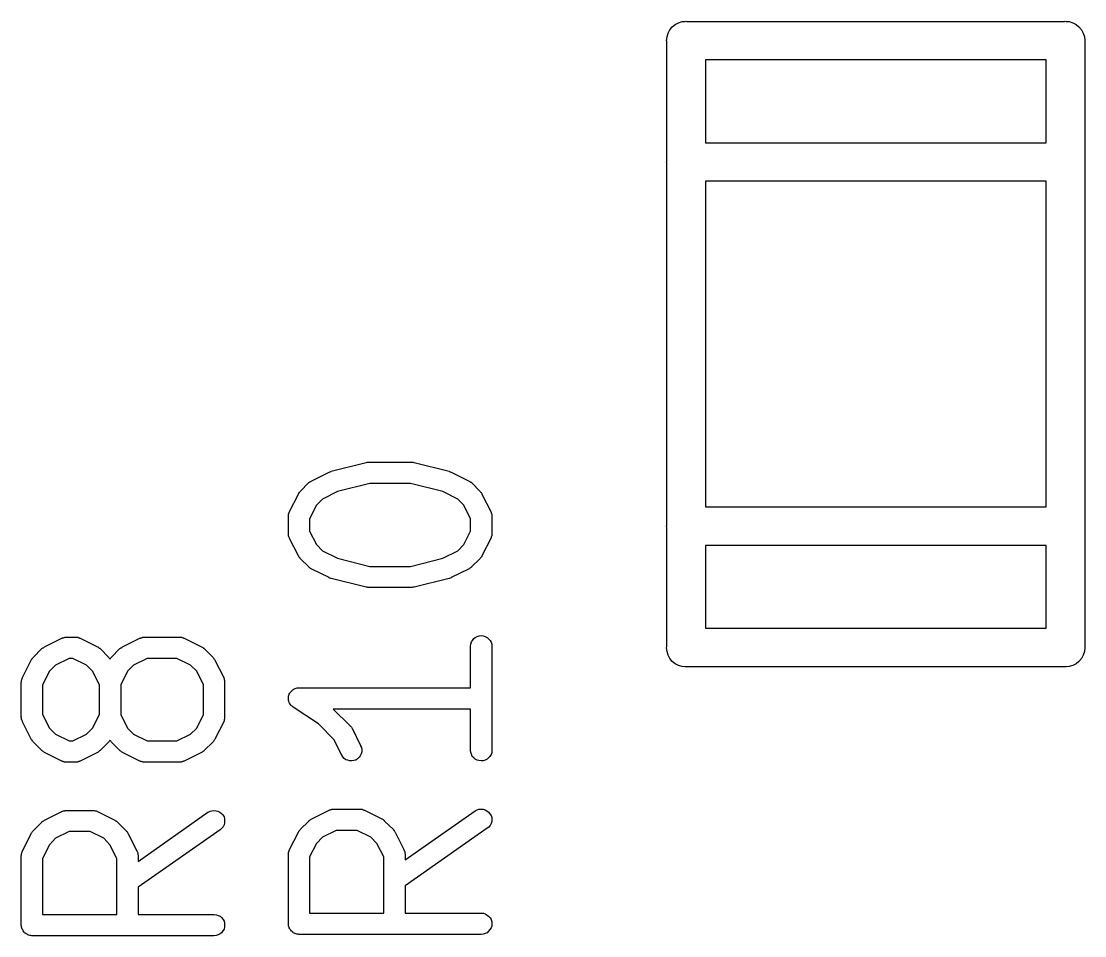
# Model space of a CAD drawing. Extents: x 122.2 to 176.2, y -122.3 to -87.7.
# Drawn here: x 150.756 to 154.26, y -102.178 to -99.165 of the extents above; entities that cross this region are included whole.
import ezdxf

# ---------------------------------------------------------------- set-up
doc = ezdxf.new("R2010")
doc.units = 0
doc.layers.add('BLACK', color=7, linetype='CONTINUOUS')

msp = doc.modelspace()

# ---------------------------------------------------------------- linework, layer by layer
at = {"layer": 'BLACK', "linetype": 'CONTINUOUS'}
for p, q in [((152.887, -99.2042), (152.893, -99.1932)), ((152.893, -99.1932), (152.901, -99.1835)), ((152.901, -99.1835), (152.911, -99.1755)), ((152.911, -99.1755), (152.922, -99.1696)), ((152.922, -99.1696), (152.934, -99.166)), ((152.934, -99.166), (152.943, -99.1651)), ((152.943, -99.1651), (152.946, -99.1648)), ((152.946, -99.1648), (152.949, -99.1651)), ((152.949, -99.1651), (154.193, -99.1651)), ((154.193, -99.1651), (154.196, -99.1648)), ((154.196, -99.1648), (154.199, -99.1651)), ((154.199, -99.1651), (154.209, -99.166)), ((154.209, -99.166), (154.221, -99.1696)), ((154.221, -99.1696), (154.232, -99.1755)), ((154.232, -99.1755), (154.241, -99.1835)), ((154.241, -99.1835), (154.249, -99.1932)), ((154.249, -99.1932), (154.255, -99.2042)), ((152.882, -99.2286), (152.884, -99.2162)), ((152.883, -99.2317), (152.882, -99.2286)), ((152.883, -99.6255), (152.883, -99.2317)), ((152.884, -99.2162), (152.887, -99.2042)), ((154.255, -99.2042), (154.259, -99.2162)), ((154.259, -99.2162), (154.26, -99.2286)), ((154.26, -99.2286), (154.26, -99.2317)), ((154.26, -99.2317), (154.26, -99.6255)), ((153.01, -99.2921), (153.01, -99.5651)), ((154.133, -99.2921), (153.01, -99.2921)), ((154.133, -99.5651), (154.133, -99.2921)), ((153.01, -99.5651), (154.133, -99.5651)), ((152.882, -99.6286), (152.883, -99.6255)), ((152.883, -99.6317), (152.882, -99.6286)), ((152.883, -100.825), (152.883, -99.6317)), ((154.26, -99.6255), (154.26, -99.6286)), ((154.26, -99.6286), (154.26, -99.6317)), ((154.26, -99.6317), (154.26, -100.825)), ((153.01, -99.6921), (153.01, -100.765)), ((154.133, -99.6921), (153.01, -99.6921)), ((154.133, -100.765), (154.133, -99.6921)), ((151.777, -100.647), (151.892, -100.619)), ((151.892, -100.619), (151.892, -100.619)), ((151.892, -100.619), (151.893, -100.619)), ((151.893, -100.619), (151.896, -100.618)), ((151.893, -100.619), (151.893, -100.619)), ((151.896, -100.618), (151.899, -100.618)), ((151.899, -100.618), (151.899, -100.618)), ((151.899, -100.618), (151.9, -100.618)), ((151.9, -100.618), (152.043, -100.618)), ((152.043, -100.618), (152.044, -100.618)), ((152.043, -100.618), (152.043, -100.618)), ((152.044, -100.618), (152.045, -100.618)), ((152.045, -100.618), (152.047, -100.618)), ((152.047, -100.618), (152.05, -100.619)), ((152.05, -100.619), (152.051, -100.619)), ((152.051, -100.619), (152.051, -100.619)), ((152.051, -100.619), (152.166, -100.647)), ((151.713, -100.679), (151.77, -100.65)), ((151.77, -100.65), (151.77, -100.65)), ((151.77, -100.65), (151.771, -100.65)), ((151.771, -100.65), (151.774, -100.649)), ((151.771, -100.65), (151.771, -100.65)), ((151.774, -100.649), (151.777, -100.648)), ((151.777, -100.648), (151.777, -100.647)), ((151.777, -100.648), (151.777, -100.648)), ((152.166, -100.647), (152.166, -100.648)), ((152.166, -100.648), (152.166, -100.648)), ((152.166, -100.648), (152.166, -100.648)), ((152.166, -100.648), (152.169, -100.649)), ((152.169, -100.649), (152.173, -100.65)), ((152.173, -100.65), (152.173, -100.65)), ((152.173, -100.65), (152.173, -100.65)), ((152.173, -100.65), (152.23, -100.679)), ((151.675, -100.714), (151.704, -100.685)), ((151.704, -100.685), (151.706, -100.684)), ((151.704, -100.685), (151.704, -100.685)), ((151.706, -100.684), (151.707, -100.682)), ((151.707, -100.682), (151.708, -100.682)), ((151.708, -100.682), (151.71, -100.681)), ((151.71, -100.681), (151.711, -100.68)), ((151.711, -100.68), (151.713, -100.679)), ((151.904, -100.688), (151.798, -100.714)), ((152.039, -100.688), (151.904, -100.688)), ((152.145, -100.714), (152.039, -100.688)), ((152.23, -100.679), (152.23, -100.679)), ((152.23, -100.679), (152.232, -100.68)), ((152.232, -100.68), (152.234, -100.681)), ((152.234, -100.681), (152.235, -100.682)), ((152.235, -100.682), (152.236, -100.683)), ((152.236, -100.683), (152.238, -100.684)), ((152.238, -100.684), (152.239, -100.685)), ((152.239, -100.685), (152.268, -100.714)), ((151.64, -100.78), (151.669, -100.723)), ((151.669, -100.722), (151.67, -100.721)), ((151.669, -100.723), (151.669, -100.722)), ((151.67, -100.721), (151.671, -100.719)), ((151.671, -100.719), (151.672, -100.718)), ((151.672, -100.718), (151.673, -100.717)), ((151.673, -100.717), (151.674, -100.715)), ((151.674, -100.715), (151.675, -100.714)), ((151.749, -100.739), (151.729, -100.759)), ((151.798, -100.714), (151.749, -100.739)), ((152.194, -100.739), (152.145, -100.714)), ((152.214, -100.759), (152.194, -100.739)), ((152.268, -100.714), (152.268, -100.714)), ((152.268, -100.714), (152.269, -100.716)), ((152.269, -100.716), (152.271, -100.717)), ((152.271, -100.717), (152.271, -100.718)), ((152.271, -100.718), (152.272, -100.72)), ((152.272, -100.72), (152.273, -100.721)), ((152.273, -100.721), (152.274, -100.723)), ((152.274, -100.723), (152.303, -100.78)), ((151.729, -100.759), (151.706, -100.804)), ((152.236, -100.804), (152.214, -100.759)), ((153.01, -100.765), (154.133, -100.765)), ((151.636, -100.795), (151.637, -100.794)), ((151.636, -100.796), (151.636, -100.795)), ((151.636, -100.853), (151.636, -100.796)), ((151.637, -100.788), (151.638, -100.787)), ((151.637, -100.791), (151.637, -100.788)), ((151.637, -100.793), (151.637, -100.791)), ((151.637, -100.794), (151.637, -100.793)), ((151.638, -100.786), (151.639, -100.784)), ((151.638, -100.787), (151.638, -100.786)), ((151.639, -100.782), (151.64, -100.781)), ((151.639, -100.784), (151.639, -100.782)), ((151.64, -100.781), (151.64, -100.78)), ((151.706, -100.804), (151.706, -100.845)), ((152.236, -100.845), (152.236, -100.804)), ((152.303, -100.78), (152.303, -100.781)), ((152.303, -100.781), (152.303, -100.781)), ((152.303, -100.781), (152.304, -100.782)), ((152.304, -100.782), (152.304, -100.785)), ((152.304, -100.785), (152.305, -100.787)), ((152.305, -100.787), (152.305, -100.788)), ((152.305, -100.788), (152.306, -100.789)), ((152.306, -100.789), (152.306, -100.791)), ((152.306, -100.791), (152.306, -100.794)), ((152.306, -100.794), (152.306, -100.795)), ((152.306, -100.795), (152.306, -100.796)), ((152.306, -100.796), (152.306, -100.853)), ((151.706, -100.845), (151.729, -100.889)), ((152.214, -100.889), (152.236, -100.845)), ((152.882, -100.829), (152.883, -100.825)), ((152.883, -100.832), (152.882, -100.829)), ((152.883, -101.225), (152.883, -100.832)), ((154.26, -100.825), (154.26, -100.829)), ((154.26, -100.829), (154.26, -100.832)), ((154.26, -100.832), (154.26, -101.225)), ((151.637, -100.854), (151.636, -100.853)), ((151.636, -100.855), (151.637, -100.854)), ((151.637, -100.857), (151.636, -100.855)), ((151.637, -100.86), (151.637, -100.857)), ((151.637, -100.861), (151.637, -100.86)), ((151.638, -100.862), (151.637, -100.861)), ((151.638, -100.864), (151.638, -100.862)), ((151.639, -100.866), (151.638, -100.864)), ((151.64, -100.867), (151.639, -100.866)), ((151.64, -100.868), (151.64, -100.867)), ((151.64, -100.869), (151.64, -100.868)), ((151.669, -100.926), (151.64, -100.869)), ((152.303, -100.869), (152.274, -100.926)), ((152.304, -100.867), (152.303, -100.868)), ((152.303, -100.868), (152.303, -100.869)), ((152.305, -100.862), (152.304, -100.864)), ((152.304, -100.864), (152.304, -100.867)), ((152.306, -100.86), (152.305, -100.861)), ((152.305, -100.861), (152.305, -100.862)), ((152.306, -100.853), (152.306, -100.853)), ((152.306, -100.853), (152.306, -100.854)), ((152.306, -100.854), (152.306, -100.855)), ((152.306, -100.855), (152.306, -100.858)), ((152.306, -100.858), (152.306, -100.86)), ((151.729, -100.889), (151.749, -100.91)), ((151.749, -100.91), (151.798, -100.934)), ((152.145, -100.934), (152.194, -100.91)), ((152.194, -100.91), (152.214, -100.889)), ((153.01, -100.892), (153.01, -101.165)), ((154.133, -100.892), (153.01, -100.892)), ((154.133, -101.165), (154.133, -100.892)), ((151.67, -100.927), (151.669, -100.926)), ((151.671, -100.929), (151.67, -100.927)), ((151.672, -100.93), (151.671, -100.929)), ((151.672, -100.931), (151.672, -100.93)), ((151.674, -100.933), (151.672, -100.931)), ((151.675, -100.934), (151.674, -100.933)), ((151.675, -100.935), (151.675, -100.934)), ((151.704, -100.963), (151.675, -100.935)), ((151.798, -100.934), (151.904, -100.961)), ((152.039, -100.961), (152.145, -100.934)), ((152.268, -100.935), (152.239, -100.963)), ((152.269, -100.933), (152.268, -100.935)), ((152.27, -100.932), (152.269, -100.933)), ((152.271, -100.931), (152.27, -100.932)), ((152.272, -100.929), (152.271, -100.931)), ((152.273, -100.928), (152.272, -100.929)), ((152.274, -100.926), (152.273, -100.928)), ((152.274, -100.926), (152.274, -100.926)), ((151.705, -100.965), (151.704, -100.963)), ((151.707, -100.966), (151.705, -100.965)), ((151.708, -100.967), (151.707, -100.966)), ((151.709, -100.968), (151.708, -100.967)), ((151.711, -100.969), (151.709, -100.968)), ((151.712, -100.97), (151.711, -100.969)), ((151.713, -100.97), (151.712, -100.97)), ((151.77, -100.998), (151.713, -100.97)), ((151.904, -100.961), (152.039, -100.961)), ((152.23, -100.97), (152.173, -100.998)), ((152.232, -100.969), (152.23, -100.97)), ((152.233, -100.968), (152.232, -100.969)), ((152.234, -100.967), (152.233, -100.968)), ((152.236, -100.966), (152.234, -100.967)), ((152.237, -100.965), (152.236, -100.966)), ((152.239, -100.964), (152.237, -100.965)), ((152.239, -100.963), (152.239, -100.964)), ((151.77, -100.999), (151.77, -100.998)), ((151.773, -101), (151.77, -100.999)), ((151.77, -100.999), (151.77, -100.999)), ((151.776, -101.001), (151.773, -101)), ((151.777, -101.001), (151.776, -101.001)), ((151.892, -101.03), (151.777, -101.001)), ((151.777, -101.001), (151.777, -101.001)), ((151.777, -101.001), (151.777, -101.001)), ((152.166, -101.001), (152.051, -101.03)), ((152.169, -101), (152.166, -101.001)), ((152.166, -101.001), (152.166, -101.001)), ((152.166, -101.001), (152.166, -101.001)), ((152.172, -100.999), (152.169, -101)), ((152.173, -100.998), (152.172, -100.999)), ((152.172, -100.999), (152.172, -100.999)), ((152.172, -100.999), (152.172, -100.999)), ((151.893, -101.03), (151.892, -101.03)), ((151.892, -101.03), (151.892, -101.03)), ((151.896, -101.03), (151.893, -101.03)), ((151.898, -101.031), (151.896, -101.03)), ((151.899, -101.031), (151.898, -101.031)), ((151.9, -101.031), (151.899, -101.031)), ((152.043, -101.031), (151.9, -101.031)), ((151.9, -101.031), (151.9, -101.031)), ((152.044, -101.031), (152.043, -101.031)), ((152.043, -101.031), (152.043, -101.031)), ((152.047, -101.03), (152.044, -101.031)), ((152.05, -101.03), (152.047, -101.03)), ((152.051, -101.03), (152.05, -101.03)), ((152.05, -101.03), (152.05, -101.03)), ((152.051, -101.03), (152.051, -101.03)), ((150.895, -101.196), (150.897, -101.195)), ((150.897, -101.195), (150.898, -101.195)), ((150.898, -101.195), (150.899, -101.194)), ((150.899, -101.194), (150.901, -101.194)), ((150.901, -101.194), (150.904, -101.194)), ((150.904, -101.194), (150.905, -101.194)), ((150.905, -101.194), (150.906, -101.194)), ((150.906, -101.194), (150.934, -101.194)), ((150.934, -101.194), (150.935, -101.194)), ((150.935, -101.194), (150.936, -101.194)), ((150.936, -101.194), (150.937, -101.194)), ((150.937, -101.194), (150.939, -101.194)), ((150.939, -101.194), (150.942, -101.194)), ((150.942, -101.194), (150.943, -101.195)), ((150.943, -101.195), (150.944, -101.195)), ((150.944, -101.195), (150.946, -101.196)), ((151.152, -101.196), (151.154, -101.195)), ((151.154, -101.195), (151.155, -101.195)), ((151.155, -101.195), (151.156, -101.194)), ((151.156, -101.194), (151.158, -101.194)), ((151.158, -101.194), (151.161, -101.194)), ((151.161, -101.194), (151.162, -101.194)), ((151.162, -101.194), (151.163, -101.194)), ((151.163, -101.194), (151.277, -101.194)), ((151.277, -101.194), (151.278, -101.194)), ((151.278, -101.194), (151.279, -101.194)), ((151.279, -101.194), (151.28, -101.194)), ((151.28, -101.194), (151.282, -101.194)), ((151.282, -101.194), (151.284, -101.194)), ((151.284, -101.194), (151.285, -101.195)), ((151.285, -101.195), (151.286, -101.195)), ((151.286, -101.195), (151.289, -101.196)), ((152.247, -101.199), (152.252, -101.195)), ((152.252, -101.195), (152.258, -101.192)), ((152.258, -101.192), (152.265, -101.19)), ((152.265, -101.19), (152.272, -101.189)), ((152.272, -101.189), (152.278, -101.19)), ((152.278, -101.19), (152.285, -101.192)), ((152.285, -101.192), (152.291, -101.195)), ((152.291, -101.195), (152.296, -101.2)), ((153.01, -101.165), (154.133, -101.165)), ((150.826, -101.231), (150.827, -101.229)), ((150.827, -101.229), (150.828, -101.229)), ((150.828, -101.229), (150.83, -101.228)), ((150.83, -101.228), (150.831, -101.227)), ((150.831, -101.227), (150.833, -101.226)), ((150.833, -101.226), (150.89, -101.197)), ((150.89, -101.197), (150.891, -101.197)), ((150.891, -101.197), (150.892, -101.196)), ((150.891, -101.197), (150.891, -101.197)), ((150.892, -101.196), (150.895, -101.196)), ((150.946, -101.196), (150.948, -101.196)), ((150.948, -101.196), (150.949, -101.197)), ((150.949, -101.197), (150.95, -101.197)), ((150.95, -101.197), (151.007, -101.226)), ((151.007, -101.226), (151.008, -101.226)), ((151.008, -101.226), (151.009, -101.227)), ((151.009, -101.227), (151.011, -101.228)), ((151.011, -101.228), (151.012, -101.229)), ((151.012, -101.229), (151.013, -101.23)), ((151.013, -101.23), (151.015, -101.231)), ((151.083, -101.231), (151.084, -101.229)), ((151.084, -101.229), (151.086, -101.229)), ((151.086, -101.229), (151.087, -101.228)), ((151.087, -101.228), (151.088, -101.227)), ((151.088, -101.227), (151.09, -101.226)), ((151.09, -101.226), (151.147, -101.197)), ((151.147, -101.197), (151.148, -101.197)), ((151.148, -101.197), (151.149, -101.197)), ((151.149, -101.197), (151.15, -101.196)), ((151.15, -101.196), (151.152, -101.196)), ((151.289, -101.196), (151.291, -101.196)), ((151.291, -101.196), (151.292, -101.197)), ((151.292, -101.197), (151.293, -101.197)), ((151.293, -101.197), (151.35, -101.226)), ((151.35, -101.226), (151.35, -101.226)), ((151.35, -101.226), (151.352, -101.227)), ((151.352, -101.227), (151.354, -101.228)), ((151.354, -101.228), (151.355, -101.229)), ((151.355, -101.229), (151.356, -101.23)), ((151.356, -101.23), (151.358, -101.231)), ((152.236, -101.224), (152.237, -101.217)), ((152.236, -101.361), (152.236, -101.224)), ((152.236, -101.224), (152.236, -101.224)), ((152.237, -101.217), (152.239, -101.21)), ((152.239, -101.21), (152.243, -101.205)), ((152.243, -101.205), (152.247, -101.199)), ((152.296, -101.2), (152.301, -101.205)), ((152.301, -101.205), (152.304, -101.211)), ((152.304, -101.211), (152.306, -101.217)), ((152.306, -101.217), (152.306, -101.224)), ((152.306, -101.224), (152.306, -101.567)), ((152.882, -101.229), (152.883, -101.225)), ((152.884, -101.241), (152.882, -101.229)), ((154.26, -101.229), (154.259, -101.241)), ((154.26, -101.225), (154.26, -101.229)), ((150.791, -101.266), (150.792, -101.265)), ((150.792, -101.265), (150.793, -101.264)), ((150.793, -101.264), (150.794, -101.262)), ((150.794, -101.262), (150.795, -101.261)), ((150.795, -101.261), (150.824, -101.232)), ((150.824, -101.232), (150.826, -101.231)), ((150.824, -101.232), (150.824, -101.232)), ((150.914, -101.264), (150.869, -101.286)), ((150.926, -101.264), (150.914, -101.264)), ((150.971, -101.286), (150.926, -101.264)), ((151.015, -101.231), (151.016, -101.232)), ((151.016, -101.232), (151.045, -101.261)), ((151.045, -101.261), (151.045, -101.261)), ((151.045, -101.261), (151.046, -101.263)), ((151.046, -101.263), (151.048, -101.264)), ((151.048, -101.264), (151.048, -101.266)), ((151.049, -101.265), (151.05, -101.264)), ((151.049, -101.266), (151.049, -101.265)), ((151.05, -101.264), (151.051, -101.262)), ((151.051, -101.262), (151.052, -101.261)), ((151.052, -101.261), (151.081, -101.232)), ((151.081, -101.232), (151.083, -101.231)), ((151.081, -101.232), (151.081, -101.232)), ((151.171, -101.264), (151.126, -101.286)), ((151.269, -101.264), (151.171, -101.264)), ((151.314, -101.286), (151.269, -101.264)), ((151.358, -101.231), (151.359, -101.232)), ((151.359, -101.232), (151.388, -101.261)), ((151.388, -101.261), (151.388, -101.261)), ((151.388, -101.261), (151.389, -101.263)), ((151.389, -101.263), (151.391, -101.264)), ((151.391, -101.264), (151.391, -101.266)), ((152.887, -101.253), (152.884, -101.241)), ((152.893, -101.264), (152.887, -101.253)), ((152.901, -101.274), (152.893, -101.264)), ((154.249, -101.264), (154.241, -101.274)), ((154.255, -101.253), (154.249, -101.264)), ((154.259, -101.241), (154.255, -101.253)), ((150.76, -101.327), (150.789, -101.27)), ((150.789, -101.27), (150.79, -101.268)), ((150.789, -101.27), (150.789, -101.27)), ((150.79, -101.268), (150.791, -101.266)), ((150.869, -101.286), (150.849, -101.306)), ((150.991, -101.306), (150.971, -101.286)), ((151.048, -101.266), (151.049, -101.266)), ((151.126, -101.286), (151.106, -101.306)), ((151.334, -101.306), (151.314, -101.286)), ((151.391, -101.266), (151.392, -101.267)), ((151.392, -101.267), (151.393, -101.268)), ((151.393, -101.268), (151.394, -101.27)), ((151.394, -101.27), (151.423, -101.327)), ((152.911, -101.282), (152.901, -101.274)), ((152.922, -101.288), (152.911, -101.282)), ((152.934, -101.291), (152.922, -101.288)), ((152.943, -101.292), (152.934, -101.291)), ((152.946, -101.292), (152.943, -101.292)), ((152.949, -101.292), (152.946, -101.292)), ((154.193, -101.292), (152.949, -101.292)), ((154.196, -101.292), (154.193, -101.292)), ((154.199, -101.292), (154.196, -101.292)), ((154.209, -101.291), (154.199, -101.292)), ((154.221, -101.288), (154.209, -101.291)), ((154.232, -101.282), (154.221, -101.288)), ((154.241, -101.274), (154.232, -101.282)), ((150.757, -101.336), (150.758, -101.335)), ((150.758, -101.334), (150.759, -101.331)), ((150.758, -101.335), (150.758, -101.334)), ((150.759, -101.329), (150.76, -101.328)), ((150.759, -101.331), (150.759, -101.329)), ((150.76, -101.328), (150.76, -101.327)), ((150.849, -101.306), (150.826, -101.351)), ((151.014, -101.351), (150.991, -101.306)), ((151.106, -101.306), (151.084, -101.351)), ((151.356, -101.351), (151.334, -101.306)), ((151.423, -101.327), (151.423, -101.328)), ((151.423, -101.328), (151.423, -101.329)), ((151.423, -101.329), (151.424, -101.33)), ((151.424, -101.33), (151.424, -101.332)), ((151.424, -101.332), (151.425, -101.334)), ((151.425, -101.334), (151.425, -101.335)), ((151.425, -101.335), (151.426, -101.336)), ((150.756, -101.342), (150.757, -101.341)), ((150.756, -101.343), (150.756, -101.342)), ((150.756, -101.457), (150.756, -101.343)), ((150.757, -101.338), (150.757, -101.336)), ((150.757, -101.34), (150.757, -101.338)), ((150.757, -101.341), (150.757, -101.34)), ((150.826, -101.351), (150.826, -101.449)), ((151.014, -101.449), (151.014, -101.351)), ((151.084, -101.351), (151.084, -101.449)), ((151.356, -101.449), (151.356, -101.351)), ((151.426, -101.336), (151.426, -101.338)), ((151.426, -101.338), (151.426, -101.341)), ((151.426, -101.341), (151.426, -101.342)), ((151.426, -101.342), (151.426, -101.343)), ((151.426, -101.343), (151.426, -101.457)), ((151.647, -101.371), (151.65, -101.369)), ((151.65, -101.369), (151.652, -101.367)), ((151.652, -101.367), (151.655, -101.365)), ((151.652, -101.367), (151.652, -101.367)), ((151.652, -101.367), (151.652, -101.367)), ((151.655, -101.365), (151.658, -101.363)), ((151.658, -101.363), (151.662, -101.362)), ((151.658, -101.363), (151.658, -101.363)), ((151.658, -101.363), (151.658, -101.363)), ((151.662, -101.362), (151.665, -101.361)), ((151.665, -101.361), (151.665, -101.361)), ((151.665, -101.361), (151.665, -101.361)), ((151.665, -101.361), (151.668, -101.361)), ((151.668, -101.361), (151.671, -101.361)), ((151.671, -101.361), (152.236, -101.361)), ((151.636, -101.395), (151.637, -101.392)), ((151.637, -101.398), (151.636, -101.395)), ((151.636, -101.395), (151.636, -101.395)), ((151.636, -101.395), (151.636, -101.395)), ((151.637, -101.389), (151.638, -101.385)), ((151.637, -101.392), (151.637, -101.389)), ((151.637, -101.389), (151.637, -101.389)), ((151.637, -101.389), (151.637, -101.389)), ((151.637, -101.402), (151.637, -101.398)), ((151.638, -101.405), (151.637, -101.402)), ((151.637, -101.402), (151.637, -101.402)), ((151.637, -101.402), (151.637, -101.402)), ((151.638, -101.385), (151.639, -101.382)), ((151.639, -101.409), (151.638, -101.405)), ((151.639, -101.382), (151.641, -101.379)), ((151.639, -101.382), (151.639, -101.382)), ((151.639, -101.382), (151.639, -101.382)), ((151.641, -101.379), (151.642, -101.376)), ((151.642, -101.376), (151.645, -101.373)), ((151.642, -101.376), (151.642, -101.376)), ((151.642, -101.376), (151.642, -101.376)), ((151.645, -101.373), (151.647, -101.371)), ((151.647, -101.371), (151.647, -101.371)), ((151.647, -101.371), (151.647, -101.371)), ((151.64, -101.412), (151.639, -101.409)), ((151.639, -101.409), (151.639, -101.409)), ((151.639, -101.409), (151.639, -101.409)), ((151.642, -101.415), (151.64, -101.412)), ((151.644, -101.418), (151.642, -101.415)), ((151.642, -101.415), (151.642, -101.415)), ((151.642, -101.415), (151.642, -101.415)), ((151.646, -101.42), (151.644, -101.418)), ((151.649, -101.422), (151.646, -101.42)), ((151.646, -101.42), (151.646, -101.42)), ((151.646, -101.42), (151.646, -101.42)), ((151.652, -101.425), (151.649, -101.422)), ((151.735, -101.48), (151.652, -101.425)), ((151.652, -101.425), (151.652, -101.425)), ((152.236, -101.431), (151.784, -101.431)), ((151.784, -101.431), (151.839, -101.485)), ((152.236, -101.567), (152.236, -101.431)), ((150.757, -101.458), (150.756, -101.457)), ((150.756, -101.459), (150.757, -101.458)), ((150.757, -101.462), (150.756, -101.459)), ((150.757, -101.464), (150.757, -101.462)), ((150.757, -101.465), (150.757, -101.464)), ((150.758, -101.466), (150.757, -101.465)), ((150.758, -101.468), (150.758, -101.466)), ((150.759, -101.47), (150.758, -101.468)), ((150.76, -101.471), (150.759, -101.47)), ((150.76, -101.472), (150.76, -101.471)), ((150.76, -101.473), (150.76, -101.472)), ((150.789, -101.53), (150.76, -101.473)), ((150.826, -101.449), (150.849, -101.494)), ((150.991, -101.494), (151.014, -101.449)), ((151.084, -101.449), (151.106, -101.494)), ((151.334, -101.494), (151.356, -101.449)), ((151.423, -101.473), (151.394, -101.53)), ((151.424, -101.471), (151.423, -101.472)), ((151.423, -101.472), (151.423, -101.473)), ((151.425, -101.466), (151.424, -101.469)), ((151.424, -101.469), (151.424, -101.471)), ((151.426, -101.464), (151.425, -101.465)), ((151.425, -101.465), (151.425, -101.466)), ((151.426, -101.457), (151.426, -101.458)), ((151.426, -101.458), (151.426, -101.459)), ((151.426, -101.459), (151.426, -101.46)), ((151.426, -101.46), (151.426, -101.462)), ((151.426, -101.462), (151.426, -101.464)), ((150.849, -101.494), (150.869, -101.514)), ((150.971, -101.514), (150.991, -101.494)), ((151.106, -101.494), (151.126, -101.514)), ((151.314, -101.514), (151.334, -101.494)), ((151.786, -101.531), (151.735, -101.48)), ((151.839, -101.485), (151.839, -101.486)), ((151.839, -101.486), (151.841, -101.487)), ((151.841, -101.487), (151.842, -101.489)), ((151.842, -101.489), (151.843, -101.49)), ((151.843, -101.49), (151.844, -101.491)), ((151.844, -101.491), (151.845, -101.493)), ((151.845, -101.493), (151.846, -101.494)), ((151.846, -101.494), (151.874, -101.551)), ((150.79, -101.532), (150.789, -101.53)), ((150.791, -101.533), (150.79, -101.532)), ((150.792, -101.534), (150.791, -101.533)), ((150.792, -101.536), (150.792, -101.534)), ((150.794, -101.537), (150.792, -101.536)), ((150.795, -101.539), (150.794, -101.537)), ((150.824, -101.568), (150.795, -101.539)), ((150.795, -101.539), (150.795, -101.539)), ((150.869, -101.514), (150.914, -101.536)), ((150.914, -101.536), (150.926, -101.536)), ((150.926, -101.536), (150.971, -101.514)), ((151.045, -101.539), (151.016, -101.568)), ((151.046, -101.538), (151.045, -101.539)), ((151.047, -101.536), (151.046, -101.538)), ((151.048, -101.535), (151.047, -101.536)), ((151.049, -101.534), (151.048, -101.535)), ((151.049, -101.536), (151.049, -101.534)), ((151.049, -101.534), (151.049, -101.534)), ((151.051, -101.537), (151.049, -101.536)), ((151.052, -101.539), (151.051, -101.537)), ((151.081, -101.568), (151.052, -101.539)), ((151.052, -101.539), (151.052, -101.539)), ((151.126, -101.514), (151.171, -101.536)), ((151.171, -101.536), (151.269, -101.536)), ((151.269, -101.536), (151.314, -101.514)), ((151.388, -101.539), (151.359, -101.568)), ((151.389, -101.538), (151.388, -101.539)), ((151.39, -101.536), (151.389, -101.538)), ((151.391, -101.535), (151.39, -101.536)), ((151.392, -101.534), (151.391, -101.535)), ((151.393, -101.532), (151.392, -101.534)), ((151.394, -101.53), (151.393, -101.532)), ((151.394, -101.53), (151.394, -101.53)), ((151.812, -101.583), (151.786, -101.531)), ((150.825, -101.569), (150.824, -101.568)), ((150.827, -101.57), (150.825, -101.569)), ((150.828, -101.571), (150.827, -101.57)), ((150.829, -101.572), (150.828, -101.571)), ((150.831, -101.573), (150.829, -101.572)), ((150.832, -101.574), (150.831, -101.573)), ((150.833, -101.574), (150.832, -101.574)), ((150.89, -101.603), (150.833, -101.574)), ((151.007, -101.574), (150.95, -101.603)), ((151.009, -101.573), (151.007, -101.574)), ((151.01, -101.572), (151.009, -101.573)), ((151.012, -101.571), (151.01, -101.572)), ((151.013, -101.571), (151.012, -101.571)), ((151.014, -101.569), (151.013, -101.571)), ((151.016, -101.568), (151.014, -101.569)), ((151.016, -101.568), (151.016, -101.568)), ((151.082, -101.569), (151.081, -101.568)), ((151.084, -101.57), (151.082, -101.569)), ((151.085, -101.571), (151.084, -101.57)), ((151.086, -101.572), (151.085, -101.571)), ((151.088, -101.573), (151.086, -101.572)), ((151.09, -101.574), (151.088, -101.573)), ((151.147, -101.603), (151.09, -101.574)), ((151.09, -101.574), (151.09, -101.574)), ((151.35, -101.574), (151.293, -101.603)), ((151.352, -101.573), (151.35, -101.574)), ((151.353, -101.572), (151.352, -101.573)), ((151.354, -101.571), (151.353, -101.572)), ((151.356, -101.571), (151.354, -101.571)), ((151.357, -101.569), (151.356, -101.571)), ((151.359, -101.568), (151.357, -101.569)), ((151.359, -101.568), (151.359, -101.568)), ((151.876, -101.579), (151.873, -101.585)), ((151.874, -101.551), (151.874, -101.552)), ((151.874, -101.552), (151.877, -101.558)), ((151.878, -101.572), (151.876, -101.579)), ((151.877, -101.558), (151.878, -101.565)), ((151.878, -101.565), (151.878, -101.572)), ((152.237, -101.574), (152.236, -101.567)), ((152.239, -101.58), (152.237, -101.574)), ((152.242, -101.587), (152.239, -101.58)), ((152.306, -101.574), (152.304, -101.581)), ((152.306, -101.567), (152.306, -101.568)), ((152.306, -101.568), (152.306, -101.574)), ((150.891, -101.603), (150.89, -101.603)), ((150.892, -101.604), (150.891, -101.603)), ((150.894, -101.604), (150.892, -101.604)), ((150.896, -101.605), (150.894, -101.604)), ((150.897, -101.605), (150.896, -101.605)), ((150.898, -101.606), (150.897, -101.605)), ((150.901, -101.606), (150.898, -101.606)), ((150.903, -101.606), (150.901, -101.606)), ((150.904, -101.606), (150.903, -101.606)), ((150.905, -101.606), (150.904, -101.606)), ((150.906, -101.606), (150.905, -101.606)), ((150.934, -101.606), (150.906, -101.606)), ((150.935, -101.606), (150.934, -101.606)), ((150.936, -101.606), (150.935, -101.606)), ((150.939, -101.606), (150.936, -101.606)), ((150.941, -101.606), (150.939, -101.606)), ((150.942, -101.605), (150.941, -101.606)), ((150.943, -101.605), (150.942, -101.605)), ((150.945, -101.604), (150.943, -101.605)), ((150.948, -101.604), (150.945, -101.604)), ((150.949, -101.603), (150.948, -101.604)), ((150.95, -101.603), (150.949, -101.603)), ((150.949, -101.603), (150.949, -101.603)), ((151.148, -101.603), (151.147, -101.603)), ((151.149, -101.604), (151.148, -101.603)), ((151.151, -101.604), (151.149, -101.604)), ((151.154, -101.605), (151.151, -101.604)), ((151.155, -101.605), (151.154, -101.605)), ((151.156, -101.606), (151.155, -101.605)), ((151.158, -101.606), (151.156, -101.606)), ((151.16, -101.606), (151.158, -101.606)), ((151.161, -101.606), (151.16, -101.606)), ((151.162, -101.606), (151.161, -101.606)), ((151.163, -101.606), (151.162, -101.606)), ((151.277, -101.606), (151.163, -101.606)), ((151.278, -101.606), (151.277, -101.606)), ((151.279, -101.606), (151.278, -101.606)), ((151.282, -101.606), (151.279, -101.606)), ((151.284, -101.606), (151.282, -101.606)), ((151.285, -101.605), (151.284, -101.606)), ((151.286, -101.605), (151.285, -101.605)), ((151.288, -101.604), (151.286, -101.605)), ((151.29, -101.604), (151.288, -101.604)), ((151.291, -101.603), (151.29, -101.604)), ((151.292, -101.603), (151.291, -101.603)), ((151.293, -101.603), (151.292, -101.603)), ((151.815, -101.589), (151.812, -101.583)), ((151.82, -101.594), (151.815, -101.589)), ((151.825, -101.598), (151.82, -101.594)), ((151.832, -101.6), (151.825, -101.598)), ((151.838, -101.602), (151.832, -101.6)), ((151.845, -101.602), (151.838, -101.602)), ((151.852, -101.601), (151.845, -101.602)), ((151.858, -101.599), (151.852, -101.601)), ((151.864, -101.595), (151.858, -101.599)), ((151.869, -101.59), (151.864, -101.595)), ((151.873, -101.585), (151.869, -101.59)), ((152.247, -101.592), (152.242, -101.587)), ((152.252, -101.596), (152.247, -101.592)), ((152.258, -101.599), (152.252, -101.596)), ((152.264, -101.601), (152.258, -101.599)), ((152.271, -101.602), (152.264, -101.601)), ((152.278, -101.602), (152.271, -101.602)), ((152.285, -101.6), (152.278, -101.602)), ((152.291, -101.596), (152.285, -101.6)), ((152.296, -101.592), (152.291, -101.596)), ((152.3, -101.587), (152.296, -101.592)), ((152.304, -101.581), (152.3, -101.587)), ((150.833, -101.797), (150.89, -101.769)), ((150.89, -101.769), (150.891, -101.768)), ((150.891, -101.768), (150.891, -101.768)), ((150.891, -101.768), (150.892, -101.768)), ((150.892, -101.768), (150.895, -101.767)), ((150.895, -101.767), (150.897, -101.766)), ((150.897, -101.766), (150.898, -101.766)), ((150.898, -101.766), (150.899, -101.766)), ((150.899, -101.766), (150.901, -101.765)), ((150.901, -101.765), (150.904, -101.765)), ((150.904, -101.765), (150.905, -101.765)), ((150.905, -101.765), (150.906, -101.765)), ((150.906, -101.765), (150.991, -101.765)), ((150.991, -101.765), (150.992, -101.765)), ((150.992, -101.765), (150.993, -101.765)), ((150.993, -101.765), (150.994, -101.765)), ((150.994, -101.765), (150.996, -101.765)), ((150.996, -101.765), (150.999, -101.766)), ((150.999, -101.766), (151, -101.766)), ((151, -101.766), (151.001, -101.766)), ((151.001, -101.766), (151.003, -101.767)), ((151.003, -101.767), (151.005, -101.768)), ((151.005, -101.768), (151.006, -101.768)), ((151.006, -101.768), (151.007, -101.769)), ((151.007, -101.769), (151.064, -101.797)), ((151.141, -101.933), (151.371, -101.771)), ((151.371, -101.771), (151.372, -101.771)), ((151.372, -101.771), (151.378, -101.768)), ((151.378, -101.768), (151.384, -101.766)), ((151.384, -101.766), (151.391, -101.765)), ((151.391, -101.765), (151.398, -101.766)), ((151.398, -101.766), (151.404, -101.768)), ((151.404, -101.768), (151.41, -101.771)), ((151.41, -101.771), (151.416, -101.775)), ((151.416, -101.775), (151.42, -101.78)), ((151.42, -101.78), (151.424, -101.786)), ((151.424, -101.786), (151.426, -101.793)), ((151.713, -101.793), (151.77, -101.764)), ((151.77, -101.764), (151.771, -101.764)), ((151.771, -101.764), (151.772, -101.763)), ((151.771, -101.764), (151.771, -101.764)), ((151.772, -101.763), (151.775, -101.763)), ((151.775, -101.763), (151.777, -101.762)), ((151.777, -101.762), (151.778, -101.762)), ((151.778, -101.762), (151.779, -101.761)), ((151.779, -101.761), (151.781, -101.761)), ((151.781, -101.761), (151.784, -101.761)), ((151.784, -101.761), (151.785, -101.761)), ((151.785, -101.761), (151.786, -101.761)), ((151.786, -101.761), (151.871, -101.761)), ((151.871, -101.761), (151.872, -101.761)), ((151.872, -101.761), (151.873, -101.761)), ((151.873, -101.761), (151.874, -101.761)), ((151.874, -101.761), (151.876, -101.761)), ((151.876, -101.761), (151.879, -101.761)), ((151.879, -101.761), (151.88, -101.762)), ((151.88, -101.762), (151.881, -101.762)), ((151.881, -101.762), (151.883, -101.763)), ((151.883, -101.763), (151.885, -101.764)), ((151.885, -101.764), (151.886, -101.764)), ((151.886, -101.764), (151.887, -101.764)), ((151.887, -101.764), (151.944, -101.793)), ((152.021, -101.928), (152.251, -101.767)), ((152.251, -101.767), (152.252, -101.767)), ((152.252, -101.767), (152.258, -101.763)), ((152.258, -101.763), (152.264, -101.761)), ((152.264, -101.761), (152.271, -101.761)), ((152.271, -101.761), (152.278, -101.761)), ((152.278, -101.761), (152.284, -101.763)), ((152.284, -101.763), (152.29, -101.766)), ((152.29, -101.766), (152.296, -101.771)), ((152.296, -101.771), (152.3, -101.776)), ((152.3, -101.776), (152.304, -101.782)), ((152.304, -101.782), (152.306, -101.788)), ((152.306, -101.788), (152.306, -101.795)), ((150.795, -101.832), (150.824, -101.804)), ((150.824, -101.803), (150.826, -101.802)), ((150.824, -101.804), (150.824, -101.803)), ((150.826, -101.802), (150.827, -101.801)), ((150.827, -101.801), (150.828, -101.8)), ((150.828, -101.8), (150.83, -101.799)), ((150.83, -101.799), (150.831, -101.798)), ((150.831, -101.798), (150.833, -101.797)), ((151.064, -101.797), (151.065, -101.797)), ((151.065, -101.797), (151.066, -101.799)), ((151.066, -101.799), (151.068, -101.799)), ((151.068, -101.799), (151.069, -101.8)), ((151.069, -101.8), (151.07, -101.801)), ((151.07, -101.801), (151.072, -101.803)), ((151.072, -101.803), (151.073, -101.804)), ((151.073, -101.804), (151.102, -101.832)), ((151.417, -101.824), (151.411, -101.829)), ((151.421, -101.819), (151.417, -101.824)), ((151.424, -101.813), (151.421, -101.819)), ((151.426, -101.806), (151.424, -101.813)), ((151.426, -101.793), (151.426, -101.799)), ((151.426, -101.799), (151.426, -101.806)), ((151.675, -101.828), (151.704, -101.8)), ((151.704, -101.799), (151.706, -101.798)), ((151.704, -101.8), (151.704, -101.799)), ((151.706, -101.798), (151.707, -101.797)), ((151.707, -101.797), (151.708, -101.796)), ((151.708, -101.796), (151.71, -101.795)), ((151.71, -101.795), (151.711, -101.794)), ((151.711, -101.794), (151.713, -101.793)), ((151.944, -101.793), (151.945, -101.793)), ((151.945, -101.793), (151.946, -101.794)), ((151.946, -101.794), (151.948, -101.795)), ((151.948, -101.795), (151.949, -101.796)), ((151.949, -101.796), (151.95, -101.797)), ((151.95, -101.797), (151.952, -101.798)), ((151.952, -101.798), (151.953, -101.8)), ((151.953, -101.8), (151.982, -101.828)), ((152.291, -101.824), (152.021, -102.014)), ((152.297, -101.82), (152.291, -101.824)), ((152.301, -101.815), (152.297, -101.82)), ((152.304, -101.808), (152.301, -101.815)), ((152.306, -101.802), (152.304, -101.808)), ((152.306, -101.795), (152.306, -101.802)), ((150.76, -101.899), (150.789, -101.841)), ((150.789, -101.841), (150.79, -101.839)), ((150.789, -101.841), (150.789, -101.841)), ((150.79, -101.839), (150.791, -101.838)), ((150.791, -101.838), (150.792, -101.837)), ((150.792, -101.837), (150.793, -101.835)), ((150.793, -101.835), (150.794, -101.834)), ((150.794, -101.834), (150.795, -101.832)), ((150.869, -101.857), (150.849, -101.878)), ((150.914, -101.835), (150.869, -101.857)), ((150.983, -101.835), (150.914, -101.835)), ((151.028, -101.857), (150.983, -101.835)), ((151.048, -101.878), (151.028, -101.857)), ((151.102, -101.832), (151.102, -101.833)), ((151.102, -101.833), (151.103, -101.834)), ((151.103, -101.834), (151.105, -101.836)), ((151.105, -101.836), (151.106, -101.837)), ((151.106, -101.837), (151.106, -101.838)), ((151.106, -101.838), (151.107, -101.84)), ((151.107, -101.84), (151.108, -101.841)), ((151.108, -101.841), (151.137, -101.899)), ((151.411, -101.829), (151.141, -102.018)), ((151.64, -101.894), (151.669, -101.837)), ((151.669, -101.837), (151.67, -101.835)), ((151.669, -101.837), (151.669, -101.837)), ((151.67, -101.835), (151.671, -101.833)), ((151.671, -101.833), (151.672, -101.832)), ((151.672, -101.832), (151.673, -101.831)), ((151.673, -101.831), (151.674, -101.83)), ((151.674, -101.83), (151.675, -101.828)), ((151.749, -101.853), (151.729, -101.874)), ((151.794, -101.831), (151.749, -101.853)), ((151.863, -101.831), (151.794, -101.831)), ((151.908, -101.853), (151.863, -101.831)), ((151.928, -101.874), (151.908, -101.853)), ((151.982, -101.828), (151.982, -101.828)), ((151.982, -101.828), (151.983, -101.83)), ((151.983, -101.83), (151.985, -101.831)), ((151.985, -101.831), (151.986, -101.833)), ((151.986, -101.833), (151.986, -101.834)), ((151.986, -101.834), (151.987, -101.836)), ((151.987, -101.836), (151.988, -101.837)), ((151.988, -101.837), (152.017, -101.894)), ((150.849, -101.878), (150.826, -101.923)), ((151.071, -101.923), (151.048, -101.878)), ((151.639, -101.896), (151.64, -101.895)), ((151.639, -101.899), (151.639, -101.896)), ((151.64, -101.895), (151.64, -101.894)), ((151.729, -101.874), (151.706, -101.918)), ((151.951, -101.918), (151.928, -101.874)), ((152.017, -101.894), (152.017, -101.895)), ((152.017, -101.895), (152.018, -101.896)), ((152.018, -101.896), (152.018, -101.897)), ((150.756, -101.914), (150.757, -101.913)), ((150.756, -102.143), (150.756, -101.914)), ((150.756, -101.914), (150.756, -101.914)), ((150.757, -101.907), (150.758, -101.906)), ((150.757, -101.909), (150.757, -101.907)), ((150.757, -101.912), (150.757, -101.909)), ((150.757, -101.913), (150.757, -101.912)), ((150.758, -101.905), (150.759, -101.903)), ((150.758, -101.906), (150.758, -101.905)), ((150.759, -101.903), (150.759, -101.9)), ((150.759, -101.9), (150.76, -101.9)), ((150.76, -101.9), (150.76, -101.899)), ((150.826, -101.923), (150.826, -102.108)), ((151.071, -102.108), (151.071, -101.923)), ((151.137, -101.899), (151.137, -101.899)), ((151.137, -101.899), (151.138, -101.9)), ((151.138, -101.9), (151.138, -101.901)), ((151.138, -101.901), (151.139, -101.903)), ((151.139, -101.903), (151.14, -101.905)), ((151.14, -101.905), (151.14, -101.907)), ((151.14, -101.907), (151.14, -101.907)), ((151.14, -101.907), (151.14, -101.91)), ((151.14, -101.91), (151.141, -101.912)), ((151.141, -101.912), (151.141, -101.913)), ((151.141, -101.913), (151.141, -101.914)), ((151.141, -101.914), (151.141, -101.933)), ((151.636, -101.91), (151.637, -101.908)), ((151.636, -102.139), (151.636, -101.91)), ((151.636, -101.91), (151.636, -101.91)), ((151.637, -101.903), (151.638, -101.902)), ((151.637, -101.905), (151.637, -101.903)), ((151.637, -101.907), (151.637, -101.905)), ((151.637, -101.908), (151.637, -101.907)), ((151.638, -101.901), (151.639, -101.899)), ((151.638, -101.902), (151.638, -101.901)), ((151.706, -101.918), (151.706, -102.104)), ((151.951, -102.104), (151.951, -101.918)), ((152.018, -101.897), (152.019, -101.899)), ((152.019, -101.899), (152.02, -101.901)), ((152.02, -101.901), (152.02, -101.902)), ((152.02, -101.902), (152.02, -101.903)), ((152.02, -101.903), (152.02, -101.906)), ((152.02, -101.906), (152.021, -101.908)), ((152.021, -101.908), (152.021, -101.909)), ((152.021, -101.909), (152.021, -101.91)), ((152.021, -101.91), (152.021, -101.928)), ((151.141, -102.018), (151.141, -102.108)), ((152.021, -102.014), (152.021, -102.104)), ((151.706, -102.104), (151.951, -102.104)), ((152.021, -102.104), (152.271, -102.104)), ((152.271, -102.104), (152.272, -102.104)), ((152.272, -102.104), (152.279, -102.104)), ((152.279, -102.104), (152.285, -102.106)), ((152.285, -102.106), (152.291, -102.11)), ((150.826, -102.108), (151.071, -102.108)), ((151.141, -102.108), (151.391, -102.108)), ((151.391, -102.108), (151.392, -102.108)), ((151.392, -102.108), (151.399, -102.109)), ((151.399, -102.109), (151.405, -102.111)), ((151.405, -102.111), (151.411, -102.114)), ((151.411, -102.114), (151.416, -102.118)), ((151.416, -102.118), (151.421, -102.124)), ((151.421, -102.124), (151.424, -102.13)), ((151.424, -102.13), (151.426, -102.136)), ((151.426, -102.136), (151.426, -102.143)), ((151.637, -102.142), (151.636, -102.139)), ((152.291, -102.11), (152.296, -102.114)), ((152.296, -102.114), (152.301, -102.119)), ((152.301, -102.119), (152.304, -102.125)), ((152.304, -102.125), (152.306, -102.132)), ((152.306, -102.132), (152.306, -102.139)), ((152.306, -102.139), (152.306, -102.146)), ((150.757, -102.146), (150.756, -102.143)), ((150.757, -102.149), (150.757, -102.146)), ((150.757, -102.15), (150.757, -102.149)), ((150.758, -102.153), (150.757, -102.15)), ((150.757, -102.15), (150.757, -102.15)), ((150.759, -102.156), (150.758, -102.153)), ((150.761, -102.159), (150.759, -102.156)), ((150.759, -102.156), (150.759, -102.156)), ((150.759, -102.156), (150.759, -102.156)), ((150.762, -102.162), (150.761, -102.159)), ((150.764, -102.165), (150.762, -102.162)), ((150.762, -102.162), (150.762, -102.162)), ((150.762, -102.162), (150.762, -102.162)), ((150.766, -102.167), (150.764, -102.165)), ((150.767, -102.167), (150.766, -102.167)), ((150.767, -102.168), (150.767, -102.167)), ((150.769, -102.17), (150.767, -102.168)), ((150.772, -102.172), (150.769, -102.17)), ((150.775, -102.173), (150.772, -102.172)), ((150.772, -102.172), (150.772, -102.172)), ((150.772, -102.172), (150.772, -102.172)), ((150.778, -102.175), (150.775, -102.173)), ((150.781, -102.176), (150.778, -102.175)), ((150.778, -102.175), (150.778, -102.175)), ((150.778, -102.175), (150.778, -102.175)), ((150.784, -102.177), (150.781, -102.176)), ((151.405, -102.175), (151.398, -102.177)), ((151.411, -102.172), (151.405, -102.175)), ((151.416, -102.168), (151.411, -102.172)), ((151.42, -102.162), (151.416, -102.168)), ((151.424, -102.156), (151.42, -102.162)), ((151.426, -102.15), (151.424, -102.156)), ((151.426, -102.143), (151.426, -102.15)), ((151.637, -102.145), (151.637, -102.142)), ((151.638, -102.149), (151.637, -102.145)), ((151.637, -102.145), (151.637, -102.145)), ((151.637, -102.145), (151.637, -102.145)), ((151.639, -102.152), (151.638, -102.149)), ((151.641, -102.155), (151.639, -102.152)), ((151.639, -102.152), (151.639, -102.152)), ((151.639, -102.152), (151.639, -102.152)), ((151.642, -102.158), (151.641, -102.155)), ((151.644, -102.16), (151.642, -102.158)), ((151.642, -102.158), (151.642, -102.158)), ((151.642, -102.158), (151.642, -102.158)), ((151.646, -102.163), (151.644, -102.16)), ((151.647, -102.163), (151.646, -102.163)), ((151.649, -102.165), (151.647, -102.163)), ((151.647, -102.163), (151.647, -102.163)), ((151.652, -102.167), (151.649, -102.165)), ((151.652, -102.168), (151.652, -102.167)), ((151.655, -102.169), (151.652, -102.168)), ((151.652, -102.168), (151.652, -102.168)), ((151.658, -102.171), (151.655, -102.169)), ((151.661, -102.172), (151.658, -102.171)), ((151.658, -102.171), (151.658, -102.171)), ((151.658, -102.171), (151.658, -102.171)), ((151.664, -102.173), (151.661, -102.172)), ((151.668, -102.173), (151.664, -102.173)), ((151.664, -102.173), (151.664, -102.173)), ((151.664, -102.173), (151.664, -102.173)), ((151.671, -102.174), (151.668, -102.173)), ((152.271, -102.174), (151.671, -102.174)), ((151.671, -102.174), (151.671, -102.174)), ((151.671, -102.174), (151.671, -102.174)), ((151.671, -102.174), (151.671, -102.174)), ((151.671, -102.174), (151.671, -102.174)), ((152.278, -102.173), (152.271, -102.174)), ((152.285, -102.171), (152.278, -102.173)), ((152.291, -102.168), (152.285, -102.171)), ((152.296, -102.163), (152.291, -102.168)), ((152.3, -102.158), (152.296, -102.163)), ((152.304, -102.152), (152.3, -102.158)), ((152.306, -102.146), (152.304, -102.152)), ((150.788, -102.177), (150.784, -102.177)), ((150.784, -102.177), (150.784, -102.177)), ((150.784, -102.177), (150.784, -102.177)), ((150.791, -102.178), (150.788, -102.177)), ((151.391, -102.178), (150.791, -102.178)), ((150.791, -102.178), (150.791, -102.178)), ((150.791, -102.178), (150.791, -102.178)), ((150.791, -102.178), (150.791, -102.178)), ((150.791, -102.178), (150.791, -102.178)), ((151.398, -102.177), (151.391, -102.178))]:
    msp.add_line(p, q, dxfattribs=at)

doc.saveas('drawing.dxf')
